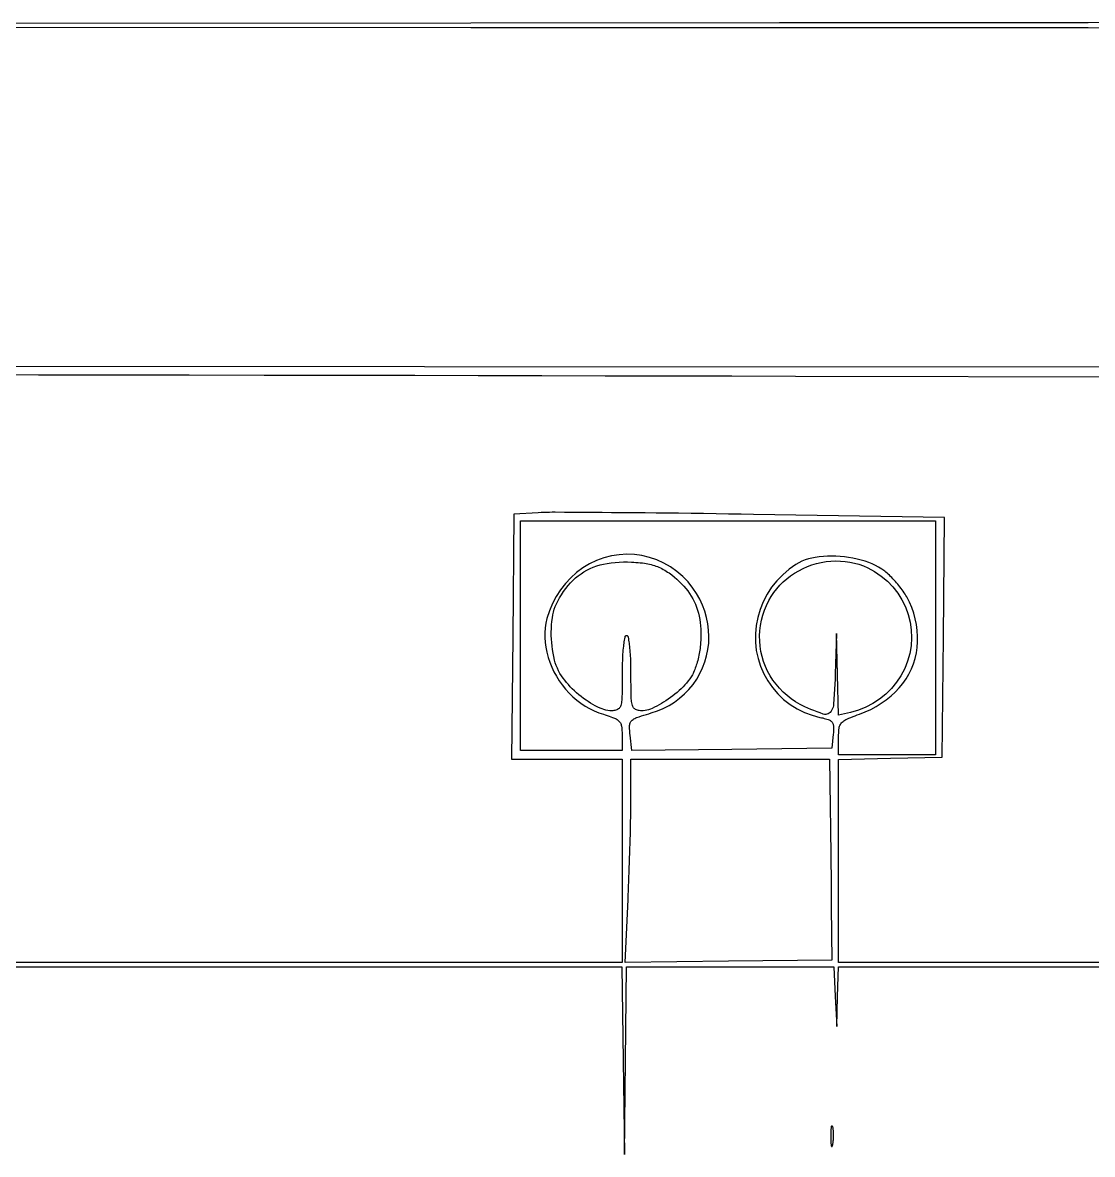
# Model space of a CAD drawing. Header units: millimetres. Extents: x -134 to 134, y -49 to 49.
# Drawn here: x -104.78 to -79.88, y -48.21 to -21.86 of the extents above; entities that cross this region are included whole.
import ezdxf

# ---------------------------------------------------------------- set-up
doc = ezdxf.new("R2010")
doc.units = ezdxf.units.MM
doc.header["$LTSCALE"] = 10
doc.header["$MEASUREMENT"] = 0

# ---------------------------------------------------------------- blocks, each defined once
blk = doc.blocks.new('DT0B-ULTRA_v_1')
at = {"color": 7, "linetype": 'Continuous', "lineweight": -3}
for points in [[(-72.785, -21.857, 0), (-79.972, -21.86, 0), (-87.159, -21.864, 0), (-94.346, -21.867, 0), (-94.346, -21.867, 0), (-94.346, -21.867, 0), (-133.556, -21.89, 0)], [(-133.556, -21.954, 0), (-94.346, -21.969, 0), (-94.346, -21.969, 0), (-87.159, -21.971, 0), (-79.972, -21.973, 0), (-72.785, -21.975, 0)], [(-0.213, -29.908, 0), (-133.517, -29.856, 0)], [(-106.166, -30.054, 0), (-104.413, -30.056, 0), (-102.66, -30.059, 0), (-100.907, -30.062, 0), (-99.154, -30.064, 0), (-97.402, -30.067, 0), (-95.649, -30.07, 0), (-95.649, -30.07, 0), (-95.649, -30.07, 0), (-94.172, -30.073, 0), (-92.696, -30.076, 0), (-91.219, -30.079, 0), (-89.743, -30.082, 0), (-88.266, -30.085, 0), (-86.79, -30.089, 0), (-86.79, -30.089, 0), (-78.743, -30.108, 0)], [(-78.828, -43.741, 0), (-82.307, -43.741, 0), (-85.786, -43.741, 0), (-85.786, -41.38, 0), (-85.786, -39.019, 0), (-84.578, -38.99, 0), (-83.37, -38.961, 0), (-83.343, -36.172, 0), (-83.316, -33.383, 0), (-87.763, -33.31, 0), (-88.054, -33.305, 0), (-88.345, -33.301, 0), (-88.636, -33.296, 0), (-88.927, -33.292, 0), (-89.217, -33.288, 0), (-89.508, -33.284, 0), (-89.769, -33.281, 0), (-90.029, -33.278, 0), (-90.289, -33.276, 0), (-90.55, -33.273, 0), (-90.81, -33.271, 0), (-91.071, -33.269, 0), (-91.29, -33.267, 0), (-91.509, -33.266, 0), (-91.728, -33.264, 0), (-91.948, -33.263, 0), (-92.167, -33.262, 0), (-92.386, -33.261, 0), (-92.451, -33.261, 0), (-92.516, -33.262, 0), (-92.581, -33.263, 0), (-92.646, -33.265, 0), (-92.711, -33.268, 0), (-92.776, -33.272, 0), (-93.342, -33.307, 0), (-93.369, -36.16, 0), (-93.396, -39.012, 0), (-92.11, -39.012, 0), (-90.823, -39.012, 0), (-90.823, -41.377, 0), (-90.823, -43.741, 0), (-99.253, -43.741, 0), (-107.682, -43.741, 0)], [(-107.682, -43.844, 0), (-99.255, -43.844, 0), (-90.827, -43.844, 0), (-90.797, -46.028, 0), (-90.767, -48.213, 0), (-90.744, -46.028, 0), (-90.72, -43.844, 0), (-88.309, -43.844, 0), (-85.898, -43.844, 0), (-85.862, -44.538, 0), (-85.826, -45.232, 0), (-85.806, -44.538, 0), (-85.786, -43.844, 0), (-79.414, -43.844, 0)], [(-83.524, -36.185, 0), (-83.524, -38.91, 0), (-84.655, -38.91, 0), (-85.786, -38.91, 0), (-85.786, -38.522, 0), (-85.786, -38.483, 0), (-85.784, -38.444, 0), (-85.782, -38.405, 0), (-85.779, -38.366, 0), (-85.776, -38.327, 0), (-85.771, -38.288, 0), (-85.767, -38.266, 0), (-85.761, -38.244, 0), (-85.753, -38.223, 0), (-85.742, -38.203, 0), (-85.73, -38.183, 0), (-85.716, -38.166, 0), (-85.699, -38.147, 0), (-85.68, -38.13, 0), (-85.661, -38.115, 0), (-85.64, -38.1, 0), (-85.618, -38.088, 0), (-85.595, -38.077, 0), (-85.546, -38.056, 0), (-85.497, -38.036, 0), (-85.447, -38.017, 0), (-85.398, -37.997, 0), (-85.348, -37.979, 0), (-85.298, -37.96, 0), (-85.165, -37.908, 0), (-85.036, -37.849, 0), (-84.91, -37.781, 0), (-84.789, -37.707, 0), (-84.673, -37.625, 0), (-84.561, -37.536, 0), (-84.464, -37.447, 0), (-84.373, -37.351, 0), (-84.29, -37.249, 0), (-84.214, -37.14, 0), (-84.148, -37.027, 0), (-84.089, -36.908, 0), (-84.041, -36.788, 0), (-84.002, -36.664, 0), (-83.972, -36.537, 0), (-83.953, -36.409, 0), (-83.943, -36.279, 0), (-83.943, -36.149, 0), (-83.953, -36.012, 0), (-83.971, -35.876, 0), (-83.999, -35.741, 0), (-84.035, -35.608, 0), (-84.079, -35.478, 0), (-84.132, -35.351, 0), (-84.147, -35.319, 0), (-84.163, -35.288, 0), (-84.179, -35.257, 0), (-84.197, -35.227, 0), (-84.215, -35.197, 0), (-84.234, -35.168, 0), (-84.257, -35.133, 0), (-84.281, -35.099, 0), (-84.305, -35.065, 0), (-84.33, -35.032, 0), (-84.355, -34.998, 0), (-84.381, -34.966, 0), (-84.408, -34.933, 0), (-84.435, -34.901, 0), (-84.462, -34.87, 0), (-84.491, -34.838, 0), (-84.519, -34.808, 0), (-84.548, -34.777, 0), (-84.574, -34.752, 0), (-84.6, -34.727, 0), (-84.626, -34.703, 0), (-84.654, -34.679, 0), (-84.681, -34.656, 0), (-84.71, -34.634, 0), (-84.779, -34.584, 0), (-84.851, -34.539, 0), (-84.926, -34.497, 0), (-85.003, -34.461, 0), (-85.082, -34.428, 0), (-85.162, -34.401, 0), (-85.258, -34.373, 0), (-85.355, -34.349, 0), (-85.452, -34.329, 0), (-85.55, -34.312, 0), (-85.649, -34.299, 0), (-85.748, -34.29, 0), (-85.846, -34.284, 0), (-85.943, -34.282, 0), (-86.041, -34.284, 0), (-86.138, -34.289, 0), (-86.235, -34.298, 0), (-86.332, -34.31, 0), (-86.41, -34.325, 0), (-86.487, -34.345, 0), (-86.563, -34.37, 0), (-86.636, -34.4, 0), (-86.708, -34.435, 0), (-86.776, -34.475, 0), (-86.937, -34.587, 0), (-87.085, -34.713, 0), (-87.221, -34.853, 0), (-87.343, -35.006, 0), (-87.45, -35.169, 0), (-87.54, -35.342, 0), (-87.613, -35.522, 0), (-87.667, -35.707, 0), (-87.704, -35.898, 0), (-87.721, -36.091, 0), (-87.719, -36.284, 0), (-87.699, -36.477, 0), (-87.66, -36.664, 0), (-87.602, -36.845, 0), (-87.527, -37.021, 0), (-87.434, -37.187, 0), (-87.325, -37.344, 0), (-87.2, -37.489, 0), (-87.063, -37.62, 0), (-86.912, -37.737, 0), (-86.751, -37.838, 0), (-86.58, -37.922, 0), (-86.401, -37.988, 0), (-86.217, -38.036, 0), (-86.184, -38.043, 0), (-86.152, -38.05, 0), (-86.119, -38.059, 0), (-86.087, -38.067, 0), (-86.055, -38.077, 0), (-86.023, -38.087, 0), (-86.007, -38.093, 0), (-85.991, -38.101, 0), (-85.975, -38.11, 0), (-85.961, -38.121, 0), (-85.948, -38.133, 0), (-85.937, -38.147, 0), (-85.927, -38.161, 0), (-85.918, -38.176, 0), (-85.912, -38.192, 0), (-85.907, -38.209, 0), (-85.904, -38.226, 0), (-85.902, -38.243, 0), (-85.902, -38.274, 0), (-85.902, -38.306, 0), (-85.903, -38.337, 0), (-85.904, -38.368, 0), (-85.906, -38.4, 0), (-85.909, -38.431, 0), (-85.94, -38.755, 0), (-88.267, -38.783, 0), (-90.595, -38.811, 0), (-90.637, -38.45, 0), (-90.641, -38.413, 0), (-90.644, -38.375, 0), (-90.646, -38.338, 0), (-90.648, -38.3, 0), (-90.648, -38.262, 0), (-90.648, -38.225, 0), (-90.647, -38.205, 0), (-90.643, -38.185, 0), (-90.636, -38.166, 0), (-90.628, -38.148, 0), (-90.617, -38.132, 0), (-90.604, -38.116, 0), (-90.587, -38.1, 0), (-90.569, -38.085, 0), (-90.55, -38.072, 0), (-90.529, -38.06, 0), (-90.508, -38.05, 0), (-90.486, -38.042, 0), (-90.43, -38.023, 0), (-90.373, -38.004, 0), (-90.316, -37.986, 0), (-90.259, -37.969, 0), (-90.202, -37.951, 0), (-90.145, -37.934, 0), (-90.003, -37.887, 0), (-89.865, -37.828, 0), (-89.732, -37.759, 0), (-89.605, -37.679, 0), (-89.484, -37.589, 0), (-89.371, -37.49, 0), (-89.268, -37.384, 0), (-89.173, -37.269, 0), (-89.088, -37.147, 0), (-89.014, -37.018, 0), (-88.95, -36.884, 0), (-88.897, -36.745, 0), (-88.856, -36.601, 0), (-88.826, -36.454, 0), (-88.808, -36.306, 0), (-88.802, -36.156, 0), (-88.809, -36.007, 0), (-88.827, -35.858, 0), (-88.857, -35.71, 0), (-88.899, -35.564, 0), (-88.952, -35.421, 0), (-89.016, -35.283, 0), (-89.09, -35.151, 0), (-89.175, -35.024, 0), (-89.287, -34.883, 0), (-89.413, -34.754, 0), (-89.55, -34.636, 0), (-89.697, -34.533, 0), (-89.854, -34.443, 0), (-90.018, -34.369, 0), (-90.187, -34.311, 0), (-90.361, -34.27, 0), (-90.538, -34.246, 0), (-90.716, -34.239, 0), (-90.894, -34.25, 0), (-91.071, -34.278, 0), (-91.246, -34.323, 0), (-91.417, -34.385, 0), (-91.581, -34.463, 0), (-91.736, -34.556, 0), (-91.883, -34.663, 0), (-92.018, -34.784, 0), (-92.145, -34.919, 0), (-92.259, -35.066, 0), (-92.359, -35.221, 0), (-92.446, -35.386, 0), (-92.518, -35.557, 0), (-92.574, -35.734, 0), (-92.599, -35.843, 0), (-92.616, -35.954, 0), (-92.625, -36.067, 0), (-92.626, -36.179, 0), (-92.618, -36.292, 0), (-92.603, -36.403, 0), (-92.578, -36.521, 0), (-92.547, -36.638, 0), (-92.508, -36.752, 0), (-92.463, -36.864, 0), (-92.411, -36.973, 0), (-92.353, -37.078, 0), (-92.288, -37.182, 0), (-92.216, -37.282, 0), (-92.139, -37.378, 0), (-92.057, -37.469, 0), (-91.969, -37.555, 0), (-91.877, -37.635, 0), (-91.783, -37.707, 0), (-91.685, -37.772, 0), (-91.584, -37.831, 0), (-91.478, -37.883, 0), (-91.369, -37.928, 0), (-91.258, -37.965, 0), (-91.215, -37.978, 0), (-91.172, -37.992, 0), (-91.129, -38.006, 0), (-91.086, -38.021, 0), (-91.044, -38.037, 0), (-91.002, -38.052, 0), (-90.981, -38.061, 0), (-90.961, -38.072, 0), (-90.941, -38.084, 0), (-90.923, -38.098, 0), (-90.906, -38.113, 0), (-90.89, -38.13, 0), (-90.877, -38.146, 0), (-90.865, -38.164, 0), (-90.855, -38.182, 0), (-90.847, -38.201, 0), (-90.842, -38.221, 0), (-90.838, -38.242, 0), (-90.833, -38.277, 0), (-90.83, -38.311, 0), (-90.827, -38.346, 0), (-90.825, -38.381, 0), (-90.824, -38.416, 0), (-90.823, -38.451, 0), (-90.823, -38.807, 0), (-92.005, -38.807, 0), (-93.188, -38.807, 0), (-93.188, -36.134, 0), (-93.188, -33.461, 0), (-88.356, -33.461, 0), (-83.524, -33.461, 0), (-83.524, -36.185, 0)], [(-89.665, -34.72, 0), (-89.606, -34.768, 0), (-89.548, -34.817, 0), (-89.493, -34.869, 0), (-89.439, -34.923, 0), (-89.388, -34.979, 0), (-89.339, -35.037, 0), (-89.295, -35.093, 0), (-89.254, -35.152, 0), (-89.216, -35.212, 0), (-89.181, -35.274, 0), (-89.148, -35.338, 0), (-89.119, -35.403, 0), (-89.092, -35.471, 0), (-89.068, -35.54, 0), (-89.048, -35.61, 0), (-89.03, -35.681, 0), (-89.016, -35.753, 0), (-89.006, -35.825, 0), (-88.997, -35.905, 0), (-88.991, -35.985, 0), (-88.988, -36.066, 0), (-88.988, -36.146, 0), (-88.99, -36.226, 0), (-88.996, -36.307, 0), (-88.999, -36.348, 0), (-89.004, -36.389, 0), (-89.009, -36.43, 0), (-89.015, -36.47, 0), (-89.021, -36.511, 0), (-89.029, -36.552, 0), (-89.036, -36.591, 0), (-89.045, -36.631, 0), (-89.054, -36.67, 0), (-89.064, -36.709, 0), (-89.074, -36.747, 0), (-89.086, -36.786, 0), (-89.097, -36.821, 0), (-89.108, -36.855, 0), (-89.12, -36.889, 0), (-89.133, -36.923, 0), (-89.147, -36.956, 0), (-89.161, -36.99, 0), (-89.173, -37.016, 0), (-89.186, -37.042, 0), (-89.2, -37.068, 0), (-89.215, -37.092, 0), (-89.231, -37.117, 0), (-89.248, -37.141, 0), (-89.285, -37.189, 0), (-89.324, -37.236, 0), (-89.364, -37.281, 0), (-89.405, -37.326, 0), (-89.448, -37.369, 0), (-89.492, -37.41, 0), (-89.542, -37.454, 0), (-89.593, -37.496, 0), (-89.645, -37.537, 0), (-89.698, -37.577, 0), (-89.751, -37.615, 0), (-89.806, -37.653, 0), (-89.857, -37.685, 0), (-89.909, -37.716, 0), (-89.962, -37.746, 0), (-90.015, -37.775, 0), (-90.07, -37.802, 0), (-90.125, -37.828, 0), (-90.165, -37.844, 0), (-90.206, -37.857, 0), (-90.247, -37.868, 0), (-90.29, -37.875, 0), (-90.333, -37.88, 0), (-90.376, -37.882, 0), (-90.399, -37.881, 0), (-90.423, -37.878, 0), (-90.446, -37.873, 0), (-90.469, -37.867, 0), (-90.492, -37.859, 0), (-90.513, -37.849, 0), (-90.53, -37.84, 0), (-90.545, -37.828, 0), (-90.558, -37.814, 0), (-90.569, -37.798, 0), (-90.578, -37.781, 0), (-90.585, -37.763, 0), (-90.593, -37.731, 0), (-90.6, -37.699, 0), (-90.605, -37.667, 0), (-90.609, -37.634, 0), (-90.612, -37.602, 0), (-90.613, -37.569, 0), (-90.614, -37.475, 0), (-90.615, -37.382, 0), (-90.616, -37.288, 0), (-90.617, -37.195, 0), (-90.617, -37.101, 0), (-90.618, -37.008, 0), (-90.618, -36.949, 0), (-90.618, -36.891, 0), (-90.619, -36.832, 0), (-90.621, -36.773, 0), (-90.622, -36.715, 0), (-90.624, -36.656, 0), (-90.627, -36.61, 0), (-90.629, -36.563, 0), (-90.633, -36.517, 0), (-90.637, -36.471, 0), (-90.641, -36.424, 0), (-90.646, -36.378, 0), (-90.651, -36.343, 0), (-90.655, -36.308, 0), (-90.66, -36.274, 0), (-90.666, -36.239, 0), (-90.671, -36.204, 0), (-90.677, -36.17, 0), (-90.68, -36.161, 0), (-90.684, -36.153, 0), (-90.69, -36.146, 0), (-90.697, -36.14, 0), (-90.706, -36.136, 0), (-90.715, -36.134, 0), (-90.72, -36.134, 0), (-90.729, -36.135, 0), (-90.738, -36.138, 0), (-90.746, -36.142, 0), (-90.753, -36.148, 0), (-90.758, -36.156, 0), (-90.762, -36.164, 0), (-90.763, -36.17, 0), (-90.769, -36.204, 0), (-90.775, -36.239, 0), (-90.78, -36.274, 0), (-90.785, -36.308, 0), (-90.79, -36.343, 0), (-90.794, -36.378, 0), (-90.8, -36.424, 0), (-90.804, -36.471, 0), (-90.808, -36.517, 0), (-90.811, -36.563, 0), (-90.814, -36.61, 0), (-90.816, -36.656, 0), (-90.818, -36.715, 0), (-90.82, -36.773, 0), (-90.821, -36.832, 0), (-90.822, -36.891, 0), (-90.823, -36.949, 0), (-90.823, -37.008, 0), (-90.823, -37.101, 0), (-90.824, -37.195, 0), (-90.824, -37.288, 0), (-90.825, -37.382, 0), (-90.826, -37.475, 0), (-90.828, -37.569, 0), (-90.829, -37.602, 0), (-90.832, -37.634, 0), (-90.836, -37.667, 0), (-90.841, -37.699, 0), (-90.848, -37.731, 0), (-90.856, -37.763, 0), (-90.862, -37.781, 0), (-90.871, -37.798, 0), (-90.883, -37.814, 0), (-90.896, -37.828, 0), (-90.911, -37.84, 0), (-90.928, -37.849, 0), (-90.949, -37.859, 0), (-90.972, -37.867, 0), (-90.994, -37.873, 0), (-91.018, -37.878, 0), (-91.041, -37.881, 0), (-91.065, -37.882, 0), (-91.111, -37.88, 0), (-91.158, -37.875, 0), (-91.203, -37.867, 0), (-91.248, -37.855, 0), (-91.292, -37.84, 0), (-91.335, -37.822, 0), (-91.392, -37.795, 0), (-91.448, -37.766, 0), (-91.504, -37.735, 0), (-91.558, -37.703, 0), (-91.611, -37.669, 0), (-91.664, -37.634, 0), (-91.72, -37.594, 0), (-91.775, -37.552, 0), (-91.829, -37.508, 0), (-91.882, -37.463, 0), (-91.934, -37.416, 0), (-91.984, -37.368, 0), (-92.03, -37.322, 0), (-92.074, -37.274, 0), (-92.117, -37.224, 0), (-92.158, -37.173, 0), (-92.197, -37.121, 0), (-92.234, -37.067, 0), (-92.27, -37.011, 0), (-92.302, -36.952, 0), (-92.331, -36.891, 0), (-92.357, -36.829, 0), (-92.379, -36.766, 0), (-92.397, -36.701, 0), (-92.415, -36.621, 0), (-92.431, -36.54, 0), (-92.444, -36.459, 0), (-92.455, -36.377, 0), (-92.463, -36.295, 0), (-92.469, -36.213, 0), (-92.472, -36.131, 0), (-92.472, -36.048, 0), (-92.47, -35.965, 0), (-92.465, -35.883, 0), (-92.457, -35.801, 0), (-92.447, -35.718, 0), (-92.436, -35.652, 0), (-92.421, -35.585, 0), (-92.402, -35.52, 0), (-92.379, -35.456, 0), (-92.353, -35.393, 0), (-92.324, -35.332, 0), (-92.281, -35.255, 0), (-92.236, -35.18, 0), (-92.187, -35.106, 0), (-92.135, -35.035, 0), (-92.08, -34.967, 0), (-92.022, -34.9, 0), (-91.966, -34.843, 0), (-91.908, -34.788, 0), (-91.846, -34.737, 0), (-91.781, -34.69, 0), (-91.714, -34.647, 0), (-91.644, -34.607, 0), (-91.57, -34.57, 0), (-91.494, -34.538, 0), (-91.416, -34.509, 0), (-91.337, -34.485, 0), (-91.256, -34.465, 0), (-91.175, -34.45, 0), (-91.08, -34.436, 0), (-90.985, -34.426, 0), (-90.889, -34.419, 0), (-90.794, -34.416, 0), (-90.698, -34.416, 0), (-90.602, -34.419, 0), (-90.552, -34.422, 0), (-90.502, -34.426, 0), (-90.452, -34.43, 0), (-90.403, -34.435, 0), (-90.353, -34.441, 0), (-90.303, -34.448, 0), (-90.264, -34.454, 0), (-90.225, -34.461, 0), (-90.185, -34.47, 0), (-90.147, -34.479, 0), (-90.108, -34.49, 0), (-90.07, -34.502, 0), (-90.035, -34.513, 0), (-90, -34.526, 0), (-89.966, -34.54, 0), (-89.933, -34.556, 0), (-89.9, -34.572, 0), (-89.867, -34.589, 0), (-89.832, -34.609, 0), (-89.798, -34.63, 0), (-89.764, -34.651, 0), (-89.731, -34.673, 0), (-89.698, -34.697, 0), (-89.665, -34.72, 0)], [(-85.106, -34.553, 0), (-84.944, -34.641, 0), (-84.791, -34.745, 0), (-84.649, -34.864, 0), (-84.521, -34.997, 0), (-84.407, -35.143, 0), (-84.308, -35.3, 0), (-84.227, -35.465, 0), (-84.163, -35.638, 0), (-84.118, -35.816, 0), (-84.092, -35.999, 0), (-84.084, -36.183, 0), (-84.096, -36.367, 0), (-84.128, -36.549, 0), (-84.177, -36.728, 0), (-84.245, -36.9, 0), (-84.331, -37.065, 0), (-84.433, -37.22, 0), (-84.55, -37.363, 0), (-84.683, -37.495, 0), (-84.828, -37.613, 0), (-84.984, -37.716, 0), (-85.15, -37.802, 0), (-85.324, -37.871, 0), (-85.503, -37.923, 0), (-85.786, -37.988, 0), (-85.807, -37.035, 0), (-85.829, -36.083, 0), (-85.863, -37.033, 0), (-85.867, -37.15, 0), (-85.872, -37.266, 0), (-85.878, -37.383, 0), (-85.884, -37.499, 0), (-85.891, -37.616, 0), (-85.899, -37.732, 0), (-85.903, -37.767, 0), (-85.911, -37.8, 0), (-85.923, -37.833, 0), (-85.939, -37.864, 0), (-85.958, -37.892, 0), (-85.98, -37.919, 0), (-86.002, -37.938, 0), (-86.027, -37.953, 0), (-86.054, -37.963, 0), (-86.083, -37.967, 0), (-86.112, -37.966, 0), (-86.14, -37.959, 0), (-86.213, -37.933, 0), (-86.285, -37.906, 0), (-86.357, -37.878, 0), (-86.428, -37.849, 0), (-86.499, -37.819, 0), (-86.569, -37.788, 0), (-86.679, -37.733, 0), (-86.785, -37.671, 0), (-86.887, -37.603, 0), (-86.984, -37.527, 0), (-87.076, -37.446, 0), (-87.162, -37.358, 0), (-87.241, -37.266, 0), (-87.313, -37.168, 0), (-87.379, -37.066, 0), (-87.437, -36.959, 0), (-87.488, -36.849, 0), (-87.531, -36.735, 0), (-87.566, -36.619, 0), (-87.592, -36.501, 0), (-87.611, -36.381, 0), (-87.621, -36.26, 0), (-87.623, -36.138, 0), (-87.617, -36.017, 0), (-87.602, -35.896, 0), (-87.579, -35.775, 0), (-87.548, -35.657, 0), (-87.509, -35.54, 0), (-87.462, -35.427, 0), (-87.408, -35.317, 0), (-87.353, -35.222, 0), (-87.292, -35.13, 0), (-87.225, -35.043, 0), (-87.152, -34.96, 0), (-87.074, -34.883, 0), (-86.991, -34.81, 0), (-86.902, -34.742, 0), (-86.809, -34.678, 0), (-86.712, -34.621, 0), (-86.612, -34.57, 0), (-86.509, -34.525, 0), (-86.403, -34.486, 0), (-86.296, -34.454, 0), (-86.186, -34.428, 0), (-86.076, -34.41, 0), (-85.964, -34.398, 0), (-85.852, -34.393, 0), (-85.74, -34.395, 0), (-85.631, -34.403, 0), (-85.522, -34.419, 0), (-85.415, -34.442, 0), (-85.31, -34.472, 0), (-85.207, -34.509, 0), (-85.106, -34.553, 0)], [(-85.98, -40.117, 0), (-85.974, -40.629, 0), (-85.967, -41.26, 0), (-85.96, -41.903, 0), (-85.954, -42.456, 0), (-85.94, -43.69, 0), (-88.346, -43.717, 0), (-90.753, -43.745, 0), (-90.685, -42.278, 0), (-90.681, -42.174, 0), (-90.676, -42.069, 0), (-90.672, -41.964, 0), (-90.668, -41.86, 0), (-90.664, -41.755, 0), (-90.66, -41.651, 0), (-90.656, -41.539, 0), (-90.652, -41.426, 0), (-90.648, -41.314, 0), (-90.645, -41.202, 0), (-90.641, -41.09, 0), (-90.638, -40.978, 0), (-90.635, -40.875, 0), (-90.632, -40.771, 0), (-90.63, -40.668, 0), (-90.627, -40.565, 0), (-90.625, -40.461, 0), (-90.623, -40.358, 0), (-90.621, -40.284, 0), (-90.62, -40.209, 0), (-90.619, -40.135, 0), (-90.618, -40.061, 0), (-90.618, -39.986, 0), (-90.618, -39.912, 0), (-90.618, -39.012, 0), (-88.305, -39.012, 0), (-85.992, -39.012, 0), (-85.98, -40.117, 0)], [(-85.966, -47.802, 0), (-85.965, -47.826, 0), (-85.965, -47.851, 0), (-85.965, -47.875, 0), (-85.964, -47.9, 0), (-85.963, -47.924, 0), (-85.962, -47.949, 0), (-85.962, -47.961, 0), (-85.96, -47.974, 0), (-85.959, -47.986, 0), (-85.957, -47.999, 0), (-85.954, -48.011, 0), (-85.951, -48.024, 0), (-85.95, -48.025, 0), (-85.95, -48.027, 0), (-85.948, -48.028, 0), (-85.947, -48.029, 0), (-85.945, -48.03, 0), (-85.943, -48.03, 0), (-85.942, -48.03, 0), (-85.94, -48.029, 0), (-85.938, -48.029, 0), (-85.937, -48.028, 0), (-85.936, -48.026, 0), (-85.936, -48.026, 0), (-85.932, -48.019, 0), (-85.928, -48.011, 0), (-85.925, -48.004, 0), (-85.923, -47.996, 0), (-85.921, -47.988, 0), (-85.919, -47.98, 0), (-85.916, -47.963, 0), (-85.913, -47.947, 0), (-85.911, -47.93, 0), (-85.908, -47.912, 0), (-85.907, -47.895, 0), (-85.905, -47.878, 0), (-85.904, -47.859, 0), (-85.903, -47.84, 0), (-85.902, -47.821, 0), (-85.901, -47.802, 0), (-85.901, -47.783, 0), (-85.901, -47.764, 0), (-85.901, -47.745, 0), (-85.902, -47.727, 0), (-85.902, -47.709, 0), (-85.903, -47.691, 0), (-85.905, -47.672, 0), (-85.906, -47.654, 0), (-85.908, -47.64, 0), (-85.91, -47.626, 0), (-85.912, -47.611, 0), (-85.914, -47.597, 0), (-85.918, -47.583, 0), (-85.921, -47.569, 0), (-85.922, -47.565, 0), (-85.924, -47.562, 0), (-85.927, -47.559, 0), (-85.93, -47.556, 0), (-85.934, -47.554, 0), (-85.938, -47.553, 0), (-85.941, -47.553, 0), (-85.943, -47.553, 0), (-85.946, -47.554, 0), (-85.948, -47.556, 0), (-85.95, -47.557, 0), (-85.952, -47.56, 0), (-85.953, -47.562, 0), (-85.953, -47.564, 0), (-85.956, -47.579, 0), (-85.958, -47.594, 0), (-85.96, -47.609, 0), (-85.962, -47.624, 0), (-85.963, -47.639, 0), (-85.964, -47.654, 0), (-85.964, -47.678, 0), (-85.965, -47.703, 0), (-85.965, -47.728, 0), (-85.966, -47.752, 0), (-85.966, -47.777, 0), (-85.966, -47.802, 0)]]:
    blk.add_polyline3d(points, dxfattribs=at)

msp = doc.modelspace()

# ---------------------------------------------------------------- block references
msp.add_blockref('DT0B-ULTRA_v_1', (0, 0))

doc.saveas('drawing.dxf')
